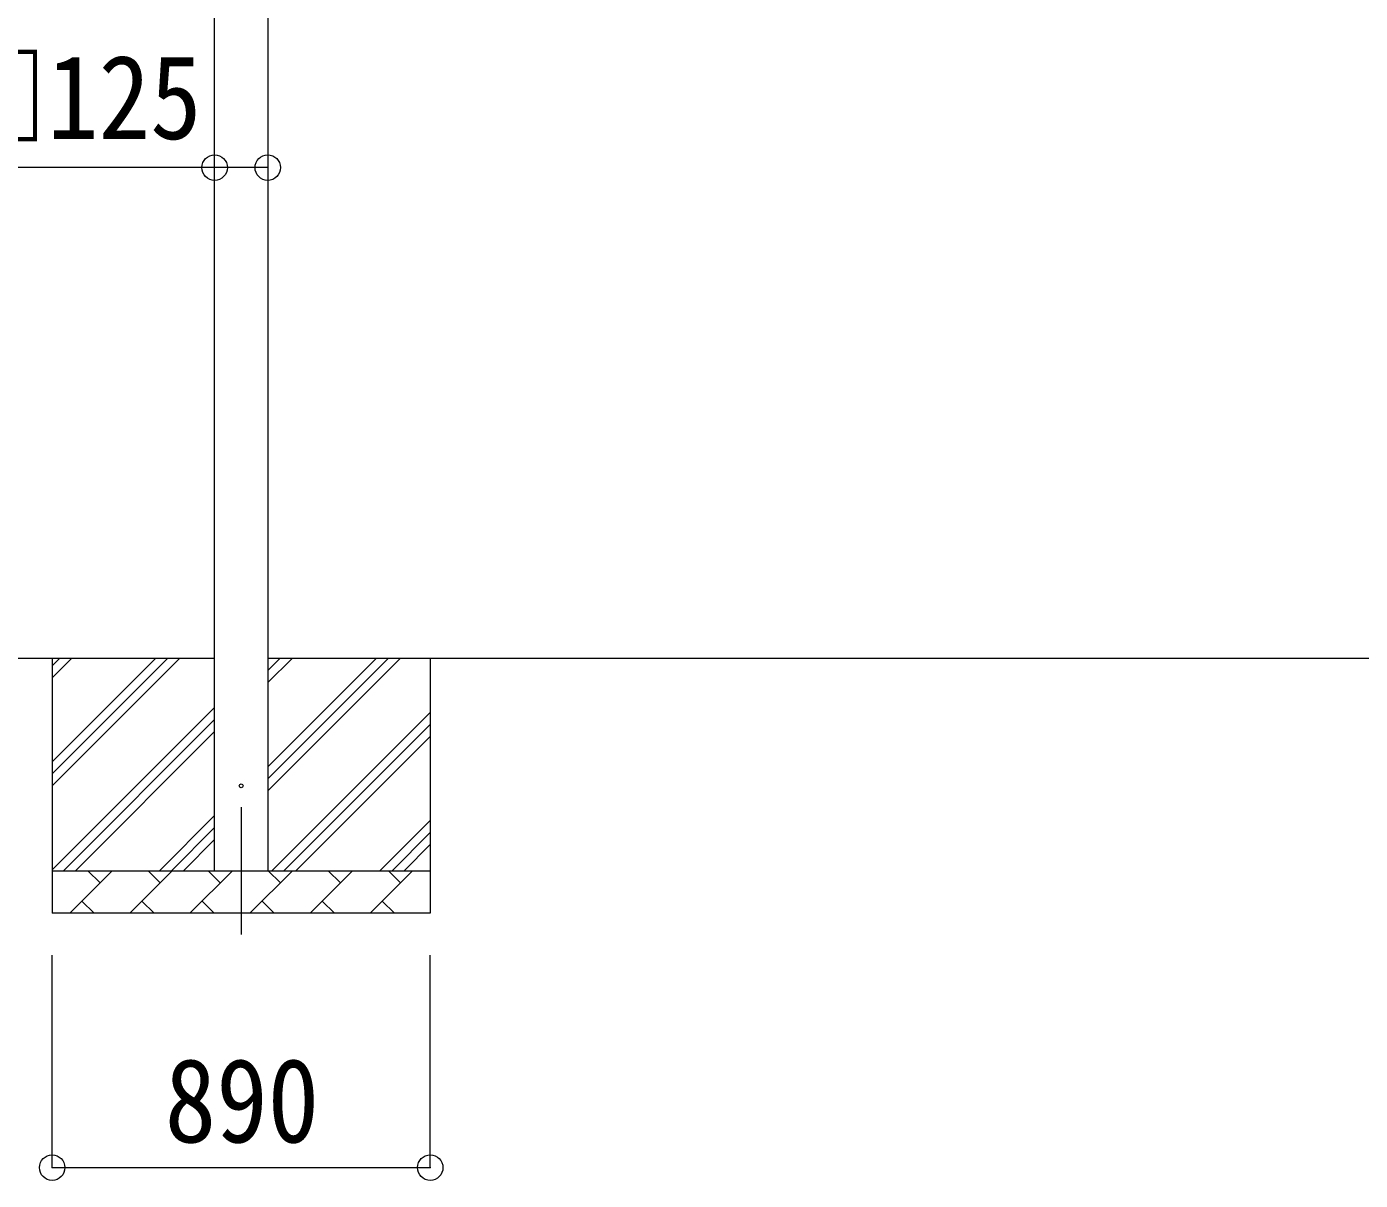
# Model space of a CAD drawing. Units: millimetres at full size, sheet at 1:60; details may follow other scales. Extents: x -16864 to 16864, y -11640 to 11640.
# Drawn here: x -11411 to -8272, y -8693 to -5976 of the extents above; entities that cross this region are included whole.
import ezdxf
from ezdxf.enums import TextEntityAlignment as Align

# ---------------------------------------------------------------- set-up
doc = ezdxf.new("R2010")
doc.units = ezdxf.units.MM
doc.header["$LTSCALE"] = 60
doc.header["$PDMODE"] = 32
doc.header["$PDSIZE"] = 60
doc.linetypes.add('CHAIN1', pattern=[8, 5, -1, 1, -1])
for name, color, linetype, lineweight in [('0-1_Defpoints', 7, 'CHAIN1', 9), ('0-2_TEXT1', 4, 'Continuous', 9), ('0-3_SHAPE', 7, 'Continuous', 9), ('0-8_TABLE1', 6, 'Continuous', 9)]:
    doc.layers.add(name, color=color, linetype=linetype, lineweight=lineweight)
doc.styles.add('ＭＳ ゴシック', font='')
doc.styles.get('ＭＳ ゴシック').set_extended_font_data('MS Gothic')

msp = doc.modelspace()

# ---------------------------------------------------------------- linework, layer by layer
at = {"layer": '0-1_Defpoints'}
msp.add_line((-10906.48, -7813.9), (-10906.48, -8162.9), dxfattribs=at)
at = {"layer": '0-2_TEXT1'}
for p, q in [((-10968.98, -7963.9), (-10968.98, -4463.9)), ((-10843.98, -4463.9), (-10843.98, -7963.9))]:
    msp.add_line(p, q, dxfattribs=at)
msp.add_circle((-10906.48, -7763.9), 4.5, dxfattribs=at)
at = {"layer": '0-3_SHAPE'}
for p, q in [((-10968.98, -7463.9), (-12605.18, -7463.9)), ((-11351.48, -7463.9), (-11351.48, -8063.9)), ((-11351.48, -7707.38), (-11108, -7463.9)), ((-11351.48, -7735.67), (-11079.72, -7463.9)), ((-11351.48, -7763.95), (-11051.43, -7463.9)), ((-11351.48, -7509.39), (-11305.99, -7463.9)), ((-11351.48, -7481.11), (-11334.28, -7463.9)), ((-5095.98, -7463.9), (-10843.98, -7463.9)), ((-10843.98, -7492.72), (-10815.16, -7463.9)), ((-10843.98, -7521.01), (-10786.87, -7463.9)), ((-10843.98, -7775.57), (-10532.32, -7463.9)), ((-10843.98, -7719), (-10588.88, -7463.9)), ((-10843.98, -7747.28), (-10560.6, -7463.9)), ((-10461.48, -7463.9), (-10461.48, -8063.9)), ((-11351.48, -7961.94), (-10968.98, -7579.44)), ((-10834.33, -7963.9), (-10461.48, -7591.06)), ((-11325.16, -7963.9), (-10968.98, -7607.72)), ((-10806.04, -7963.9), (-10461.48, -7619.34)), ((-11296.87, -7963.9), (-10968.98, -7636.01)), ((-10777.76, -7963.9), (-10461.48, -7647.63)), ((-11098.88, -7963.9), (-10968.98, -7834)), ((-10579.77, -7963.9), (-10461.48, -7845.62)), ((-11070.6, -7963.9), (-10968.98, -7862.28)), ((-10551.48, -7963.9), (-10461.48, -7873.9)), ((-11042.32, -7963.9), (-10968.98, -7890.57)), ((-10523.2, -7963.9), (-10461.48, -7902.18)), ((-11351.48, -7963.9), (-10461.48, -7963.9)), ((-11310.04, -8063.9), (-11210.04, -7963.9)), ((-11238.59, -7992.45), (-11267.14, -7963.9)), ((-11168.62, -8063.9), (-11068.62, -7963.9)), ((-11097.17, -7992.45), (-11125.72, -7963.9)), ((-11027.19, -8063.9), (-10927.19, -7963.9)), ((-10955.75, -7992.45), (-10984.3, -7963.9)), ((-10885.77, -8063.9), (-10785.77, -7963.9)), ((-10814.33, -7992.45), (-10842.88, -7963.9)), ((-10744.35, -8063.9), (-10644.35, -7963.9)), ((-10672.9, -7992.45), (-10701.46, -7963.9)), ((-10602.93, -8063.9), (-10502.93, -7963.9)), ((-10531.48, -7992.45), (-10560.04, -7963.9)), ((-11281.48, -8035.35), (-11252.93, -8063.9)), ((-11140.06, -8035.35), (-11111.51, -8063.9)), ((-10998.64, -8035.35), (-10970.09, -8063.9)), ((-10857.22, -8035.35), (-10828.67, -8063.9)), ((-10715.8, -8035.35), (-10687.24, -8063.9)), ((-10574.38, -8035.35), (-10545.82, -8063.9)), ((-10461.48, -8063.9), (-11351.48, -8063.9))]:
    msp.add_line(p, q, dxfattribs=at)
at = {"layer": '0-8_TABLE1'}
for p, q in [((-11351.48, -8662.9), (-11351.48, -8162.9)), ((-10461.48, -8662.9), (-10461.48, -8162.9)), ((-11351.48, -8662.9), (-10461.48, -8662.9))]:
    msp.add_line(p, q, dxfattribs=at)
msp.add_lwpolyline([(-10843.98, -6308.22), (-10968.98, -6308.22), (-11593.56, -6308.22)], dxfattribs=at)
for p in [(-10968.98, -6308.22), (-10843.98, -6308.22), (-11351.48, -8662.9), (-10461.48, -8662.9)]:
    msp.add_point(p, dxfattribs=at)

# ---------------------------------------------------------------- texts
at = {"layer": '0-8_TABLE1', "color": 7, "style": 'ＭＳ ゴシック', "width": 0.9}
for s, p in [('□125', (-11606.16, -6300.37)), ('890', (-11086.48, -8662.9))]:
    msp.add_text(s, height=197.9, dxfattribs=at).set_placement(p, align=Align.BOTTOM_LEFT)

doc.saveas('drawing.dxf')
